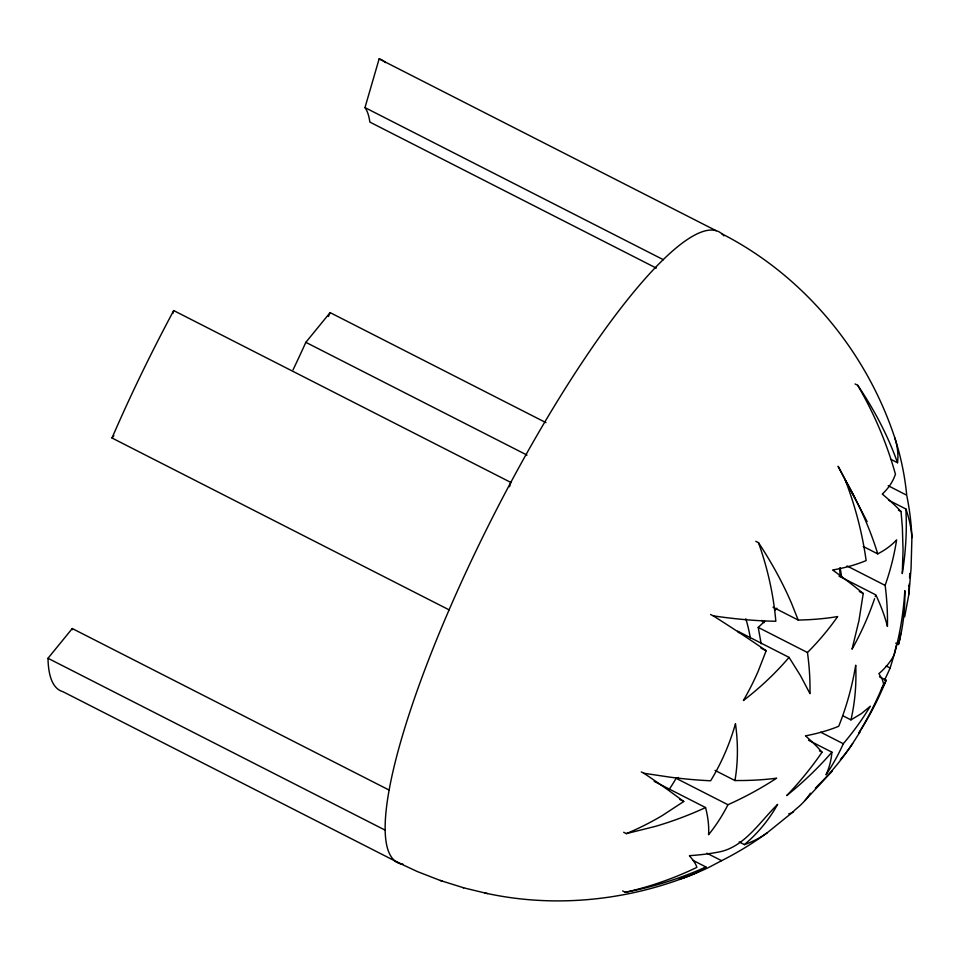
<?xml version="1.0" encoding="UTF-8"?>
<svg xmlns="http://www.w3.org/2000/svg" width="960" height="960" viewBox="0 0 960 960"><rect width="100%" height="100%" fill="white"/><g stroke="black" fill="none" stroke-linecap="round" stroke-linejoin="round"><path stroke-width="1.44" d="M904.668 616.836L908.928 593.988L909.336 583.692M909.576 577.812L909.756 573.408M908.928 593.988L911.064 568.464L911.916 537.66A318.864 235.896 40.2 0 0 906.9 496.152M876.156 595.56L876.168 595.596A349.224 142.452 32.3 0 1 887.424 626.412A352.992 261.144 40.2 0 0 885.144 585.396L887.496 578.376A336.336 291.588 5.8 0 0 896.616 539.88A314.028 119.592 22.1 0 1 877.74 553.872A351.516 232.512 37.6 0 0 845.328 480.228A351.6 304.836 48.2 0 1 866.136 560.58A314.148 126.036 21.8 0 1 832.656 570A344.184 42.396 28.5 0 1 863.232 593.496L858.972 620.568L852.036 649.212A336.192 313.236 -5.2 0 0 874.584 598.68M172.884 313.44L173.712 310.572L510.792 482.412L509.544 486.708M656.292 268.104L369.84 122.076A305.628 62.124 -63 0 0 364.98 107.592L379.128 58.896L716.208 230.736M895.764 643.128L898.428 644.496L899.52 640.476A352.08 134.088 22.1 0 0 900.636 633.48M875.268 596.64L875.844 594.9L839.028 576.132M710.556 614.484L713.232 615.84A353.1 43.488 28.5 0 1 766.164 650.736L758.22 671.148A283.572 275.016 82.7 0 1 743.376 700.536A304.524 283.728 -5.2 0 0 785.148 661.86L789.06 657.384L737.7 631.2A297.012 121.152 32.3 0 1 738.804 632.64M840.396 759.528A353.52 233.832 37.6 0 0 852.6 743.58L860.292 731.52M449.076 609.84L111.996 438L113.856 435.708M400.068 863.556L62.988 691.716A353.964 71.952 -63 0 1 48 658.272L72.264 628.536L389.364 790.188M293.04 369.84A305.628 62.124 -63 0 0 305.844 342.336L330.108 312.612L545.952 422.64M804.948 800.508L832.344 770.988M789.06 657.384L800.424 675.528L809.976 693.648A334.896 247.764 40.2 0 0 807.456 652.512L809.1 650.844A316.656 274.536 5.8 0 0 837.66 616.548A334.356 127.344 22.1 0 1 798.204 620.052L773.016 607.2M816.804 786.672L822.372 781.08A351.204 304.488 48.2 0 0 852.6 743.58M815.376 788.04L816.096 787.356M739.164 841.908L744.48 844.62L751.248 838.512A332.364 219.84 37.6 0 0 777.624 804.396C760.296 821.208 744.828 846.552 719.832 851.808A309.24 124.056 21.8 0 1 689.4 855.66L692.844 859.932A276.552 34.056 28.5 0 1 696.852 867.372A352.344 341.712 82.7 0 1 625.308 892.308L622.644 890.952M692.82 860.28L705.984 867A299.76 122.268 32.3 0 1 679.368 879.036A338.856 250.692 40.2 0 0 709.116 867.264L721.572 860.688A328.068 284.424 5.8 0 0 767.34 832.668L793.128 811.848M641.28 771.924L643.92 773.268A299.628 36.9 28.5 0 1 669.132 790.74L683.76 801.48L662.4 815.484A303.084 293.94 82.7 0 1 626.352 833.628L623.688 832.272M842.988 715.824L850.944 719.88L861.384 713.616L870.384 706.176L864.984 714.744A353.424 306.408 5.8 0 1 843.288 743.724A352.584 260.844 40.2 0 1 826.02 774.78A348.552 142.176 32.3 0 0 831.9 752.172L808.488 740.232M686.94 876.756C622.884 901.332 551.676 907.92 484.56 892.92M626.352 833.628L655.392 826.38A345.456 321.876 -5.2 0 0 705.564 807.564A287.832 117.408 32.3 0 1 708.564 834.708A300.552 222.36 40.2 0 0 727.944 804.732A352.572 305.676 5.8 0 0 776.616 778.188A348.372 132.684 22.1 0 1 743.82 780.504L734.94 780.552L715.044 770.4M643.92 773.268L670.86 777.288A348.936 139.992 21.8 0 0 710.64 780.78A285.06 247.14 48.2 0 0 735.468 723.696A298.98 197.76 37.6 0 1 734.94 780.552M463.164 887.712L487.44 893.58M395.448 861.324L417.384 871.584L440.172 880.428L463.608 887.784M440.172 880.428L442.152 881.124M364.98 107.592L663.42 259.74M855.072 383.964L857.724 385.308A310.896 205.644 37.6 0 1 897.516 462.732L890.964 459.384M888.192 485.724L906.708 495.216A346.548 300.444 5.8 0 0 894.756 437.712C866.064 350.976 803.448 275.472 721.872 233.796M888.612 500.184L905.94 509.016L906.888 511.92A306.3 124.944 32.3 0 1 911.916 537.66M898.404 510.204L901.044 511.548L902.364 527.268L903.048 550.176L902.268 573.588A350.076 326.172 -5.2 0 0 906.276 519.816L905.94 509.016M863.208 546.468L877.74 553.872M847.02 565.956L885.144 585.396M859.296 591.492L863.232 593.496M755.82 541.32L758.484 542.676A339.912 224.832 37.6 0 1 791.532 603.312L798.204 620.052M305.844 342.336L527.016 455.088M886.2 666L890.112 667.992A340.044 251.568 40.2 0 1 884.436 680.148M879.54 676.86L886.128 680.22A348.708 324.9 -5.2 0 1 858.984 732.816A350.4 339.828 82.7 0 0 883.62 683.964L882.324 679.5L878.892 673.644A352.368 141.36 21.8 0 0 894.168 654.936A347.904 301.632 48.2 0 0 904.824 590.628A340.92 225.504 37.6 0 1 898.428 644.496M764.712 621.216A261.516 226.728 5.8 0 1 758.22 627.408L807.456 652.512M760.872 648.036L766.164 650.736M820.668 732.192L843.288 743.724M819.42 750.84L822.06 752.184A349.56 339.012 82.7 0 1 786.72 795.576A353.964 329.796 -5.2 0 0 831.9 752.172M668.868 789.804A241.764 178.86 40.2 0 0 676.092 778.296L727.944 804.732M654.132 781.344L705.564 807.564M679.836 799.476L683.76 801.48M706.872 853.2L721.572 860.688M48 658.272L385.08 830.112M822.06 752.184L817.86 747.612A347.316 42.78 28.5 0 0 805.512 735.84A353.856 141.96 21.8 0 0 838.716 726.264A348.9 302.496 48.2 0 0 855.708 665.184A352.32 233.04 37.6 0 1 850.944 719.88M855.252 498.564L838.092 466.26L867.12 521.616M758.22 627.408L761.172 643.812M840.216 567.852L841.392 575.436A304.5 225.276 40.2 0 1 841.644 577.248M402.888 864.084A353.964 71.952 -63 0 1 494.76 513.048A353.964 71.952 -63 0 1 723.876 235.848M379.128 58.896A353.964 71.952 -63 0 1 385.476 62.58M330.108 312.612A353.964 71.952 -63 0 1 328.44 316.476M111.996 438A353.964 71.952 -63 0 1 173.712 310.572M72.432 629.676A305.628 62.124 -63 0 1 72.264 628.536M857.724 385.308A344.52 298.704 48.2 0 1 895.452 474.288L893.796 478.392A286.2 114.816 21.8 0 1 882.3 494.088A302.7 37.284 28.5 0 1 901.044 511.548M894.756 437.712A284.04 108.18 22.1 0 1 897.516 462.732M909.276 585.204A326.844 40.26 28.5 0 1 908.616 585.912M839.58 568.2A278.4 259.392 -5.2 0 1 840.168 576.576M745.836 618.768A206.112 178.692 5.8 0 1 750.336 638.028M761.652 620.388A296.496 112.92 22.1 0 1 764.028 622.728M810.36 793.212A326.388 130.944 21.8 0 1 797.136 808.08L794.268 810.528A333.18 41.04 28.5 0 1 788.736 813.804M767.34 832.668A309 117.684 22.1 0 1 744.48 844.62M705.984 867A342.528 319.14 -5.2 0 1 625.308 892.308M678.456 777.492A304.008 263.568 5.8 0 1 676.092 778.296M886.128 680.22A349.128 142.404 32.3 0 1 881.436 689.148M896.544 644.616A348.48 302.124 5.8 0 1 890.112 667.992M758.484 542.676A306.492 265.728 48.2 0 1 775.824 621.264A333.372 133.74 21.8 0 1 713.232 615.84M776.856 608.196A261.516 226.728 5.8 0 1 774.912 610.416"/></g></svg>
